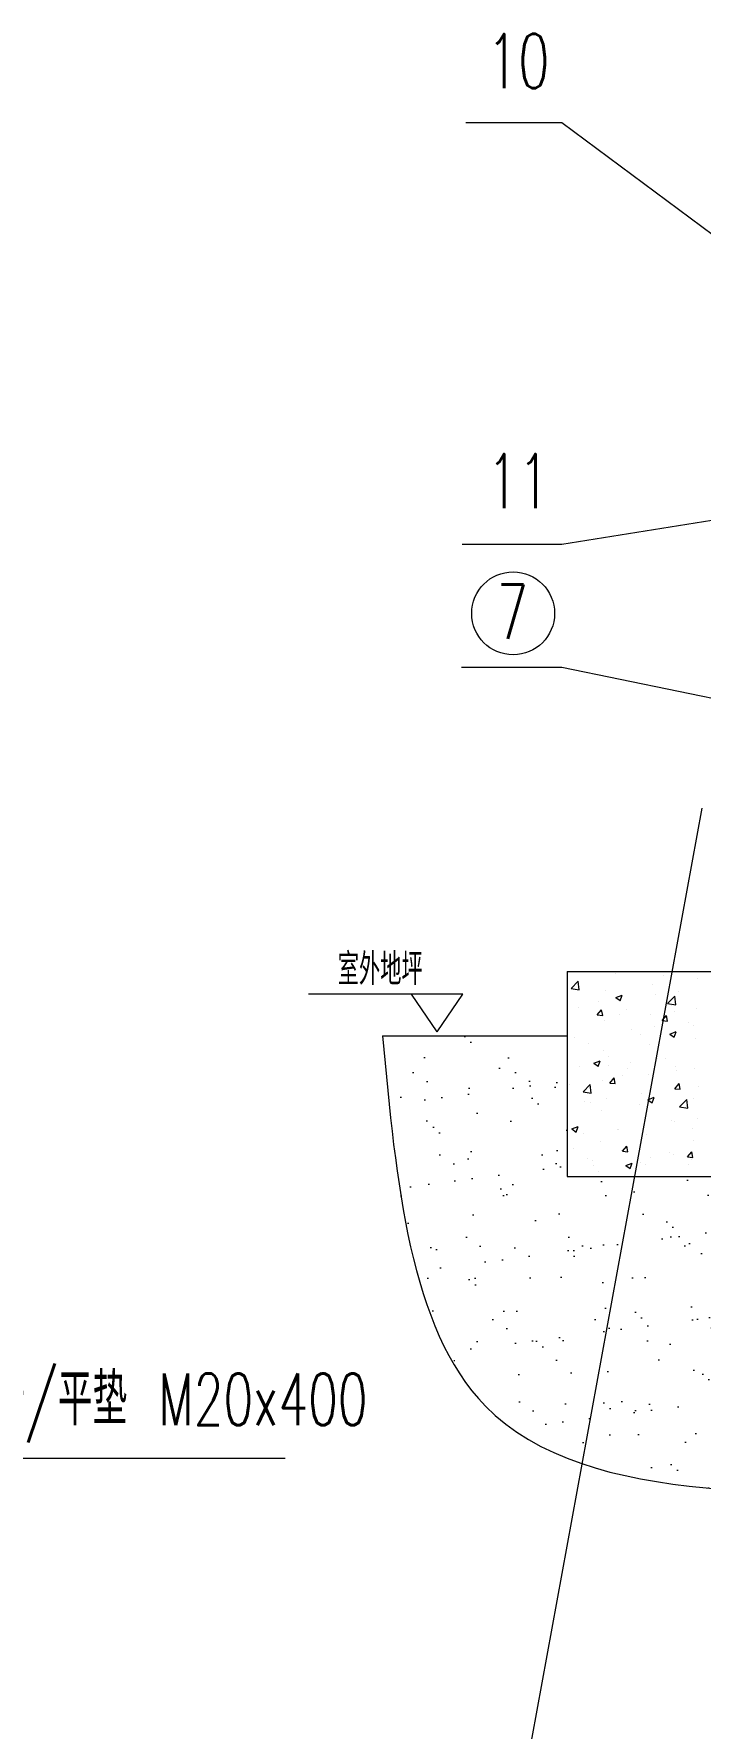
# Model space of a CAD drawing. Header units: millimetres. Extents: x -394 to 6212, y -2458 to 809.
# Drawn here: x 2870.9 to 2922.4, y -1776.7 to -1645.7 of the extents above; entities that cross this region are included whole.
import ezdxf

# ---------------------------------------------------------------- set-up
doc = ezdxf.new("R2010")
doc.units = ezdxf.units.MM
doc.layers.get('0').update_dxf_attribs({"lineweight": 18})
doc.layers.add('1', color=1, linetype='Continuous', lineweight=18, true_color=0xff0000)
doc.layers.add('2', color=2, linetype='Continuous', lineweight=18, true_color=0xffff00)
doc.styles.add('HZ', font='txt.shx', dxfattribs={"width": 0.67, "bigfont": 'hztxt.shx'})
doc.styles.get("Standard").update_dxf_attribs({"font": 'txt.shx', "bigfont": 'gbcbig.shx'})
doc.styles.add('STYLE1', font='txt.shx', dxfattribs={"width": 0.67, "bigfont": 'hztxt.shx'})

msp = doc.modelspace()

# ---------------------------------------------------------------- hatches: boundary and pattern name
at = {"layer": '2'}
h = msp.add_hatch(dxfattribs=at)
h.set_pattern_fill('AR-SAND', color=256, scale=0.1, style=0)
h.set_pattern_definition([(37.5, (2525.191, -2369.4967), (-0.160003, 4.894132), [0, -3.8608, 0, -4.318, 0, -4.1275]), (7.5, (2525.191, -2369.497), (4.495233, 7.16825), [0, -2.0828, 0, -3.4798, 0, -1.3335]), (327.5, (2522.067, -2369.4967), (7.909924, 0.014372), [0, -1.27, 0, -4.572, 0, -5.969]), (317.5, (2522.067, -2369.497), (7.635565, 2.229293), [0, -0.635, 0, -2.9972, 0, -3.429])])
edge = h.paths.add_edge_path(flags=0)
edge.add_spline(control_points=[(2897.83738, -1723.18442), (2898.88507, -1734.49211), (2901.34372, -1761.02839), (2948.78317, -1756.54524), (2981.14637, -1763.24502), (3006.65643, -1746.11012), (3010.55728, -1732.09956), (3013.03945, -1723.18442)], knot_values=[0, 0, 0, 0, 30.119609414, 70.683107425, 115.86108301, 131.372832262, 158.512815981, 158.512815981, 158.512815981, 158.512815981], weights=[1, 1, 1, 1, 1, 1, 1, 1], degree=3, periodic=0)
edge.add_line((3013.03945, -1723.18442), (2996.58587, -1723.18442))
edge.add_line((2996.58587, -1723.18442), (2996.58587, -1734.05867))
edge.add_line((2996.58587, -1734.05867), (2912.11855, -1734.05867))
edge.add_line((2912.11855, -1734.05867), (2912.11855, -1723.18442))
edge.add_line((2912.11855, -1723.18442), (2897.83738, -1723.18442))

# ---------------------------------------------------------------- linework, layer by layer
for p, q in [((2871.36308, -1755.81128), (2881.68985, -1755.81128)), ((2881.68985, -1755.81128), (2890.30065, -1755.81128))]:
    msp.add_line(p, q)
at = {"layer": '1', "lineweight": 0}
for p, q in [((2912.11855, -1718.21905), (2996.58587, -1718.21905)), ((2912.11855, -1718.21905), (2912.11855, -1734.05867)), ((2897.83738, -1723.18442), (2912.11855, -1723.18442)), ((2912.11855, -1734.05867), (2996.58587, -1734.05867))]:
    msp.add_line(p, q, dxfattribs=at)
msp.add_open_spline([(2897.83738, -1723.18442), (2898.88507, -1734.49211), (2901.34372, -1761.02839), (2948.78317, -1756.54524), (2981.14637, -1763.24502), (3006.65643, -1746.11012), (3010.55728, -1732.09956), (3013.03945, -1723.18442)], degree=3, knots=[0, 0, 0, 0, 1307.024754194, 3067.256611403, 5027.731318145, 5700.855593265, 6878.581043216, 6878.581043216, 6878.581043216, 6878.581043216], dxfattribs=at)
at = {"layer": '2', "ltscale": 0.5}
for p, q in [((2911.70482, -1652.63244), (2904.2872, -1652.63244)), ((2941.15522, -1674.49302), (2911.70482, -1652.63244)), ((2971.9051, -1675.61355), (2911.70482, -1685.20437)), ((2911.70482, -1685.20437), (2903.98732, -1685.20437)), ((2911.70482, -1694.71315), (2903.94239, -1694.71315)), ((2954.35221, -1703.53375), (2911.70482, -1694.71315)), ((2922.52871, -1705.59096), (2904.01403, -1806.63658))]:
    msp.add_line(p, q, dxfattribs=at)
at = {"layer": '2'}
for p, q in [((2912.41036, -1719.53478), (2912.95558, -1718.96654)), ((2913.03196, -1719.6332), (2912.95462, -1718.96841)), ((2915.82593, -1718.39701), (2915.82593, -1718.39701)), ((2919.56269, -1718.55489), (2919.56269, -1718.55489)), ((2922.20967, -1718.72874), (2922.20967, -1718.72874)), ((2904.0512, -1719.95331), (2892.11047, -1719.95331)), ((2902.07041, -1722.86699), (2900.08963, -1719.95331)), ((2902.07041, -1722.86699), (2904.0512, -1719.95331)), ((2912.41036, -1719.53478), (2913.03292, -1719.63133)), ((2915.07987, -1719.66975), (2915.07987, -1719.66975)), ((2915.86908, -1720.22732), (2916.35921, -1720.03917)), ((2915.86908, -1720.22732), (2916.21728, -1720.46218)), ((2916.21635, -1720.46463), (2916.35829, -1720.04162)), ((2918.67393, -1719.17687), (2918.67393, -1719.17687)), ((2918.9637, -1719.95473), (2918.9637, -1719.95473)), ((2919.88105, -1720.69341), (2920.42627, -1720.12517)), ((2920.50264, -1720.79184), (2920.42531, -1720.12705)), ((2920.71608, -1719.72402), (2920.71608, -1719.72402)), ((2912.95733, -1721.0149), (2912.95733, -1721.0149)), ((2914.44049, -1721.56972), (2914.77795, -1721.16754)), ((2914.44049, -1721.56972), (2914.85889, -1721.60632)), ((2914.54284, -1720.53675), (2914.54284, -1720.53675)), ((2914.85797, -1721.60878), (2914.77704, -1721.17)), ((2916.13341, -1721.54851), (2916.13341, -1721.54851)), ((2916.69409, -1721.17278), (2916.69409, -1721.17278)), ((2918.58881, -1721.50713), (2918.58881, -1721.50713)), ((2919.46131, -1722.00898), (2919.79878, -1721.60681)), ((2919.8788, -1722.04805), (2919.79786, -1721.60927)), ((2919.88105, -1720.69341), (2920.5036, -1720.78996)), ((2920.21571, -1720.84778), (2920.21571, -1720.84778)), ((2920.43085, -1721.33067), (2920.43085, -1721.33067)), ((2922.12455, -1721.059), (2922.12455, -1721.059)), ((2914.99475, -1722), (2914.99475, -1722)), ((2917.12221, -1722.71561), (2917.12221, -1722.71561)), ((2917.81071, -1723.08548), (2917.81071, -1723.08548)), ((2918.87459, -1722.48491), (2918.87459, -1722.48491)), ((2919.46131, -1722.00898), (2919.87971, -1722.04559)), ((2920.04743, -1723.04565), (2920.53756, -1722.85751)), ((2920.04743, -1723.04565), (2920.39563, -1723.28051)), ((2920.3947, -1723.28296), (2920.53663, -1722.85996)), ((2921.52571, -1722.13588), (2921.52571, -1722.13588)), ((2921.89301, -1722.38474), (2921.89301, -1722.38474)), ((2912.70136, -1723.29763), (2912.70136, -1723.29763)), ((2913.72841, -1723.78621), (2913.72841, -1723.78621)), ((2914.90963, -1724.33026), (2914.90963, -1724.33026)), ((2918.50369, -1723.83739), (2918.50369, -1723.83739)), ((2922.03943, -1723.38925), (2922.03943, -1723.38925)), ((2913.07012, -1725.53214), (2913.07012, -1725.53214)), ((2914.16587, -1725.30337), (2914.656, -1725.11522)), ((2914.16587, -1725.30337), (2914.51407, -1725.53823)), ((2914.51314, -1725.54068), (2914.65507, -1725.11767)), ((2915.28072, -1725.47649), (2915.28072, -1725.47649)), ((2915.33095, -1724.74975), (2915.33095, -1724.74975)), ((2916.80688, -1725.69002), (2916.80688, -1725.69002)), ((2917.0331, -1725.24579), (2917.0331, -1725.24579)), ((2919.0677, -1724.90763), (2919.0677, -1724.90763)), ((2919.68423, -1724.89676), (2919.68423, -1724.89676)), ((2920.48408, -1725.53517), (2920.48408, -1725.53517)), ((2912.31947, -1726.93664), (2912.31947, -1726.93664)), ((2913.33841, -1727.51224), (2913.88363, -1726.944)), ((2913.96, -1727.61066), (2913.88267, -1726.94588)), ((2914.82451, -1726.66052), (2914.82451, -1726.66052)), ((2915.41175, -1726.83506), (2915.74921, -1726.43289)), ((2915.41175, -1726.83506), (2915.83015, -1726.87167)), ((2915.82923, -1726.87413), (2915.74829, -1726.43535)), ((2916.40178, -1726.2359), (2916.40178, -1726.2359)), ((2918.41857, -1726.16764), (2918.41857, -1726.16764)), ((2920.43257, -1727.27433), (2920.77003, -1726.87215)), ((2920.54364, -1725.84791), (2920.54364, -1725.84791)), ((2920.85005, -1727.3134), (2920.76911, -1726.87462)), ((2921.95432, -1725.71951), (2921.95432, -1725.71951)), ((2913.33841, -1727.51224), (2913.96097, -1727.60879)), ((2913.43924, -1728.23738), (2913.43924, -1728.23738)), ((2913.93828, -1728.30791), (2913.93828, -1728.30791)), ((2915.19162, -1728.00667), (2915.19162, -1728.00667)), ((2917.84274, -1727.65764), (2917.84274, -1727.65764)), ((2918.34422, -1728.1217), (2918.83435, -1727.93356)), ((2918.34422, -1728.1217), (2918.69242, -1728.35656)), ((2918.69149, -1728.35901), (2918.83342, -1727.93601)), ((2920.43257, -1727.27433), (2920.85097, -1727.31093)), ((2920.8091, -1728.67087), (2921.35432, -1728.10264)), ((2921.43069, -1728.7693), (2921.35335, -1728.10451)), ((2921.8692, -1728.04977), (2921.8692, -1728.04977)), ((2922.26359, -1727.07563), (2922.26359, -1727.07563)), ((2914.73939, -1728.99077), (2914.73939, -1728.99077)), ((2917.67504, -1728.4658), (2917.67504, -1728.4658)), ((2918.33345, -1728.4979), (2918.33345, -1728.4979)), ((2920.8091, -1728.67087), (2921.43166, -1728.76742)), ((2921.4118, -1728.62368), (2921.4118, -1728.62368)), ((2922.17448, -1729.6058), (2922.17448, -1729.6058)), ((2912.46267, -1730.37942), (2912.9528, -1730.19127)), ((2912.46267, -1730.37942), (2912.81086, -1730.61428)), ((2912.80993, -1730.61673), (2912.95186, -1730.19372)), ((2913.35013, -1730.76755), (2913.35013, -1730.76755)), ((2916.00125, -1730.41853), (2916.00125, -1730.41853)), ((2916.11276, -1730.41255), (2916.11276, -1730.41255)), ((2918.24833, -1730.82816), (2918.24833, -1730.82816)), ((2920.19507, -1729.71182), (2920.19507, -1729.71182)), ((2920.4221, -1729.83651), (2920.4221, -1729.83651)), ((2921.78408, -1730.38003), (2921.78408, -1730.38003)), ((2912.57514, -1731.88488), (2912.57514, -1731.88488)), ((2914.65428, -1731.32103), (2914.65428, -1731.32103)), ((2916.3119, -1732.04276), (2916.3119, -1732.04276)), ((2916.38301, -1732.10041), (2916.72047, -1731.69823)), ((2916.38301, -1732.10041), (2916.80141, -1732.13701)), ((2916.80048, -1732.13947), (2916.71955, -1731.70069)), ((2917.79007, -1731.94952), (2917.79007, -1731.94952)), ((2920.04865, -1732.20065), (2920.04865, -1732.20065)), ((2921.40383, -1732.53967), (2921.74129, -1732.1375)), ((2921.82131, -1732.57874), (2921.74037, -1732.13996)), ((2921.87237, -1731.24878), (2921.87237, -1731.24878)), ((2913.70777, -1732.65025), (2913.70777, -1732.65025)), ((2914.05108, -1732.82515), (2914.05108, -1732.82515)), ((2914.15977, -1733.17941), (2914.15977, -1733.17941)), ((2916.64102, -1733.19775), (2917.13115, -1733.00961)), ((2916.64102, -1733.19775), (2916.98921, -1733.43261)), ((2916.98828, -1733.43506), (2917.13021, -1733.01206)), ((2917.78783, -1732.98304), (2917.78783, -1732.98304)), ((2918.16321, -1733.15841), (2918.16321, -1733.15841)), ((2918.58062, -1732.59739), (2918.58062, -1732.59739)), ((2920.333, -1732.36669), (2920.333, -1732.36669)), ((2921.40383, -1732.53967), (2921.82223, -1732.57628)), ((2921.52459, -1733.14092), (2921.52459, -1733.14092)), ((2921.69896, -1732.71028), (2921.69896, -1732.71028)), ((2914.56916, -1733.65129), (2914.56916, -1733.65129)), ((2852.20004, -1755.81128), (2871.36308, -1755.81128))]:
    msp.add_line(p, q, dxfattribs=at)
at = {"layer": '2', "ltscale": 0.5}
msp.add_circle((2907.93406, -1690.53198), 3.20334, dxfattribs=at)

# ---------------------------------------------------------------- texts
at = {"layer": '2', "ltscale": 0.5, "char_height": 4.2, "attachment_point": 7}
for s, insert, width in [('\\T1;{\\W0.67;10}', (2905.91428, -1649.94906), 8.04), ('\\T1;{\\W0.67;11}', (2905.91428, -1682.41011), 8.04), ('\\T1;{\\W0.67;7}', (2906.6812, -1692.50346), 4.02)]:
    msp.add_mtext(s, dxfattribs=dict(at, insert=insert, width=width))
at = {"layer": '2', "attachment_point": 7}
for s, insert, char_height, width, style in [('\\T1;室外地坪', (2894.37449, -1719.26512), 2.45, 9.849, 'STYLE1'), ('地脚螺栓/螺母/平垫 M20x400', (2851.59979, -1754.61224), 4, 48.6898571, 'HZ')]:
    msp.add_mtext(s, dxfattribs=dict(at, insert=insert, char_height=char_height, width=width, style=style))

doc.saveas('drawing.dxf')
